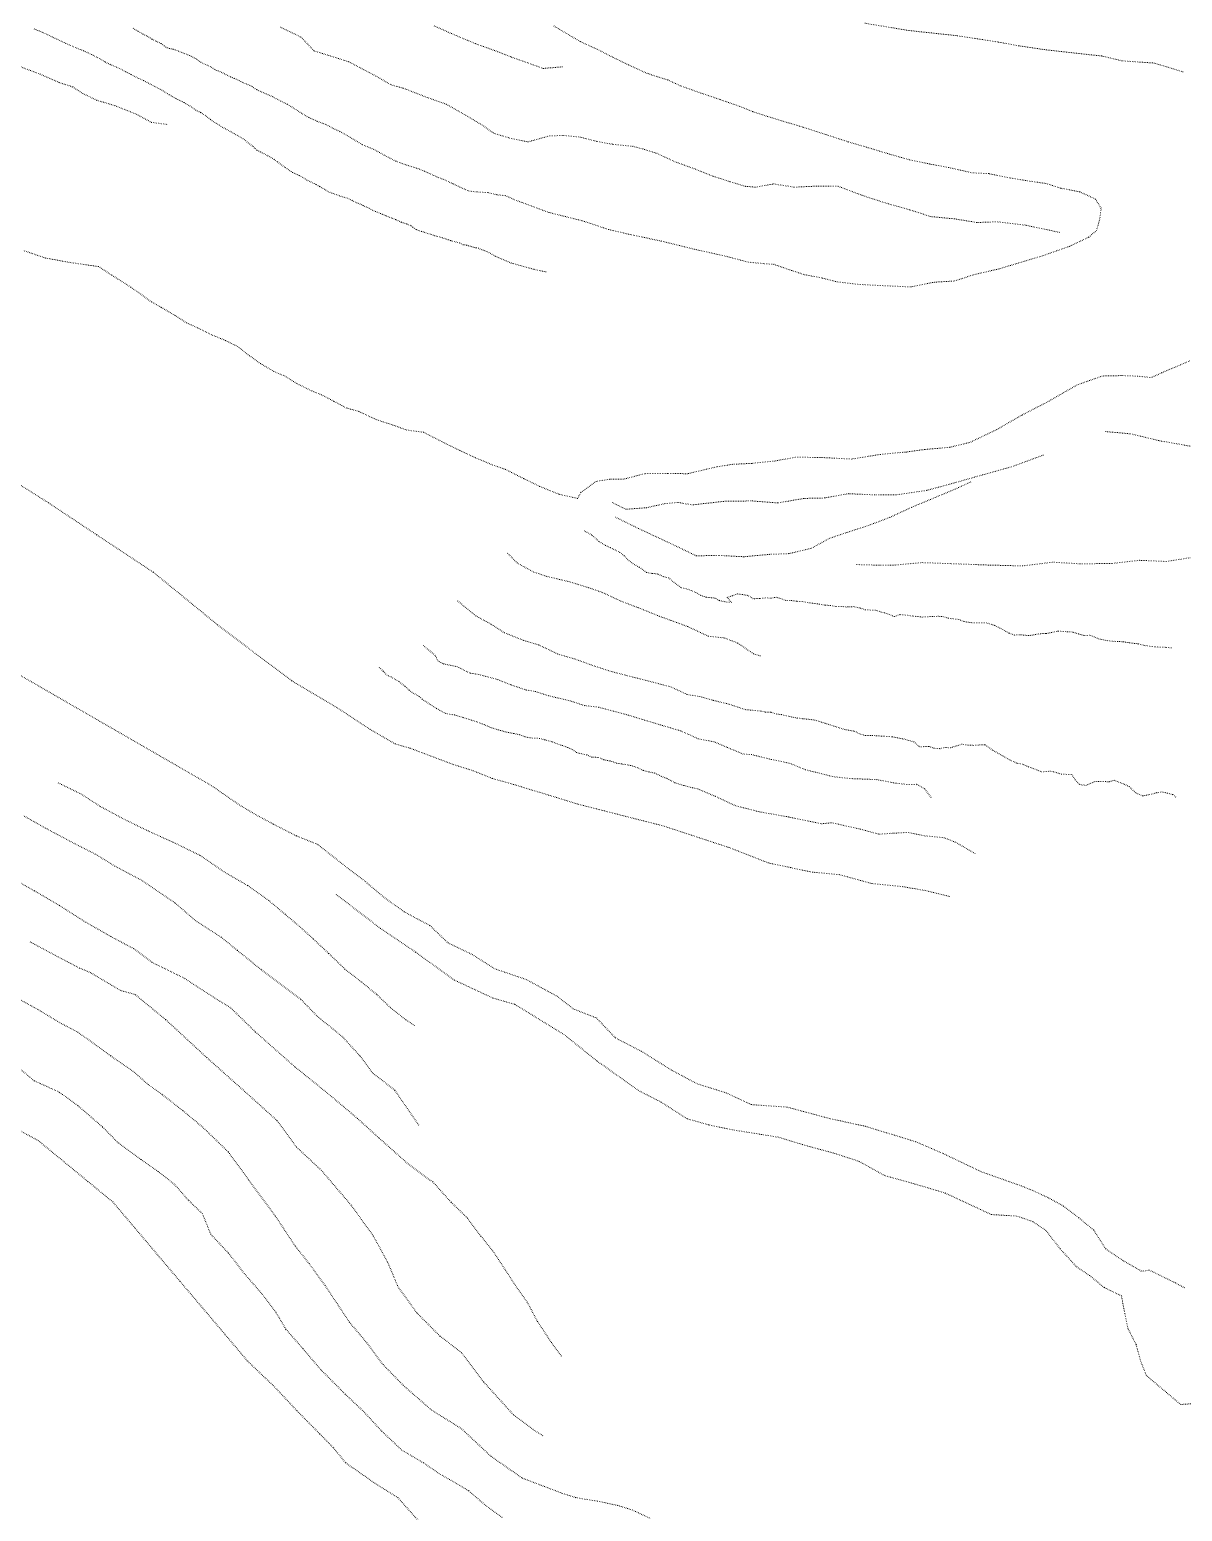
# Model space of a CAD drawing. Extents: x 682410 to 689460, y 7661803 to 7669124.
# Drawn here: x 686999.8 to 687240.5, y 7667131.1 to 7667440.4 of the extents above; entities that cross this region are included whole.
import ezdxf

# ---------------------------------------------------------------- set-up
doc = ezdxf.new("R2010")
doc.units = 0
doc.header["$MEASUREMENT"] = 0
doc.linetypes.add('DOT', pattern=[0.25, 0, -0.25])
doc.layers.add('02 TOE_Line', color=1, linetype='DOT', lineweight=20)

msp = doc.modelspace()

# ---------------------------------------------------------------- linework, layer by layer
at = {"layer": '02 TOE_Line'}
for points in [[(686980.23, 7667440.46, 4217.59), (686987.58, 7667437.14, 4218.39), (686992.75, 7667435.06, 4218.95), (686997.93, 7667432.57, 4219.52), (687001.98, 7667431.07, 4219.95), (687005.93, 7667429.32, 4220.38), (687008.77, 7667428.39, 4220.68), (687010.84, 7667427.05, 4220.92), (687013.79, 7667425.61, 4221.25), (687017.53, 7667424.51, 4221.64), (687022.08, 7667422.7, 4222.12), (687025.2, 7667421, 4222.48), (687028.4, 7667420.59, 4222.8)], [(687107.59, 7667389.8, 4230.52), (687104.94, 7667390.37, 4230.07), (687100.32, 7667391.65, 4229.54), (687096.94, 7667393.09, 4229.45), (687095.47, 7667393.96, 4229.43), (687094.51, 7667394.31, 4229.39), (687093.83, 7667394.54, 4229.35), (687093.52, 7667394.76, 4229.22), (687092.99, 7667394.81, 4229.25), (687092.43, 7667394.93, 4229.24), (687091.79, 7667395.14, 4229.19), (687091.03, 7667395.37, 4229.12), (687090.32, 7667395.48, 4229.13), (687089.52, 7667395.85, 4229.08), (687087.68, 7667396.32, 4228.81), (687087.15, 7667396.49, 4228.89), (687086.68, 7667396.67, 4228.9), (687086, 7667396.9, 4228.86), (687085.37, 7667397.11, 4228.77), (687084.8, 7667397.24, 4228.79), (687084.4, 7667397.35, 4228.8), (687083.53, 7667397.65, 4228.73), (687082.91, 7667397.8, 4228.63), (687081.99, 7667398.14, 4228.6), (687081.58, 7667398.24, 4228.58), (687080.93, 7667398.47, 4228.47), (687080.45, 7667398.68, 4228.4), (687079.77, 7667399.12, 4228.38), (687079.3, 7667399.5, 4228.36), (687078.48, 7667399.8, 4228.27), (687077.35, 7667400.19, 4228.11), (687076.2, 7667400.72, 4228.06), (687075.32, 7667401.06, 4228), (687074.15, 7667401.5, 4227.95), (687073.39, 7667401.83, 4227.88), (687072.35, 7667402.26, 4227.73), (687071.35, 7667402.65, 4227.67), (687070.74, 7667403.04, 4227.54), (687069.39, 7667403.65, 4227.44), (687068.79, 7667403.96, 4227.29), (687067.8, 7667404.33, 4227.21), (687067.1, 7667404.69, 4227.19), (687066.21, 7667405.17, 4227), (687065.17, 7667405.43, 4226.81), (687062.24, 7667406.48, 4226.39), (687061.34, 7667407.03, 4226.3), (687060.31, 7667407.61, 4226.24), (687059.53, 7667408.07, 4226.16), (687057.67, 7667408.96, 4225.92), (687057.1, 7667409.33, 4225.88), (687056.03, 7667409.94, 4225.76), (687054.7, 7667410.52, 4225.63), (687053.81, 7667411.13, 4225.5), (687053.02, 7667411.66, 4225.35), (687052.42, 7667412.06, 4225.34), (687051.47, 7667412.81, 4225.22), (687050.82, 7667413.28, 4225.17), (687049.91, 7667413.82, 4225.06), (687049.35, 7667414.12, 4224.99), (687047.94, 7667414.84, 4224.9), (687047.2, 7667415.21, 4224.87), (687046.75, 7667415.65, 4224.76), (687046.29, 7667416.04, 4224.76), (687045.75, 7667416.46, 4224.77), (687045.18, 7667416.9, 4224.8), (687044.38, 7667417.58, 4224.68), (687041.93, 7667418.95, 4224.41), (687039.73, 7667420.16, 4224.27), (687039.39, 7667420.45, 4224.21), (687038.48, 7667420.94, 4223.95), (687037.54, 7667421.58, 4223.82), (687036.47, 7667422.43, 4223.82), (687035.47, 7667423.07, 4223.66), (687034.46, 7667423.56, 4223.68), (687033.31, 7667424.38, 4223.46), (687032.01, 7667425.13, 4223.36), (687030.29, 7667425.98, 4223.27), (687028.9, 7667426.78, 4223.23), (687027.41, 7667427.69, 4222.93), (687023.58, 7667429.71, 4222.66), (687022.31, 7667430.27, 4222.46), (687020.91, 7667431.02, 4222.27), (687019.82, 7667431.58, 4222.28), (687018.88, 7667432.08, 4222.15), (687017.95, 7667432.51, 4222.14), (687016.59, 7667433.07, 4222.07), (687015.49, 7667433.64, 4221.96), (687014.35, 7667434.31, 4221.94), (687012.72, 7667435.15, 4221.89), (687011.01, 7667435.95, 4221.81), (687009.67, 7667436.47, 4221.73), (687007.35, 7667437.49, 4221.71), (687004.56, 7667438.79, 4221.55), (687003.94, 7667439.11, 4221.61), (687003, 7667439.52, 4221.54), (687002.47, 7667439.76, 4221.51), (687001.86, 7667440.04, 4221.5), (687001.1, 7667440.32, 4221.51), (687000.47, 7667440.58, 4221.41)], [(687021.37, 7667440.63, 4230.74), (687022.44, 7667440, 4230.59), (687023.44, 7667439.42, 4230.48), (687024.31, 7667439, 4230.45), (687025.33, 7667438.37, 4230.3), (687026.16, 7667437.93, 4230.27), (687027.23, 7667437.44, 4230.12), (687027.83, 7667436.96, 4230.18), (687028.59, 7667436.51, 4230.2), (687029.83, 7667436.26, 4230.28), (687033.18, 7667434.95, 4230.36), (687034.64, 7667434.22, 4230.34), (687035.51, 7667433.54, 4230.27), (687036.79, 7667432.95, 4230.23), (687037.76, 7667432.52, 4230.14), (687038.48, 7667431.98, 4230.18), (687039.79, 7667431.48, 4230.11), (687040.72, 7667430.98, 4230.09), (687041.76, 7667430.47, 4230.15), (687042.52, 7667430.18, 4230.19), (687043.2, 7667429.88, 4230.39), (687044.36, 7667429.28, 4230.68), (687046.25, 7667428.52, 4230.28), (687046.47, 7667428.25, 4230.25), (687047.23, 7667427.8, 4230.14), (687050.57, 7667426.32, 4230.1), (687052.18, 7667425.46, 4230.12), (687053.62, 7667424.76, 4230.18), (687054.8, 7667424.05, 4230.15), (687055.6, 7667423.51, 4230.21), (687056.76, 7667422.78, 4230.23), (687058.08, 7667421.99, 4230.3), (687059.82, 7667421.23, 4230.3), (687061.72, 7667420.52, 4230.29), (687063.18, 7667419.73, 4230.34), (687064.53, 7667419.1, 4230.39), (687065.78, 7667418.42, 4230.25), (687069.26, 7667416.34, 4230.14), (687071.87, 7667415.25, 4230.28), (687073.95, 7667414.07, 4230.24), (687076.25, 7667412.91, 4230.29), (687078.15, 7667412.19, 4230.31), (687080.79, 7667411.37, 4230.36), (687082.2, 7667410.82, 4230.35), (687084.81, 7667409.62, 4230.42), (687086.49, 7667408.98, 4230.4), (687088.25, 7667408.15, 4230.35), (687091.32, 7667406.71, 4230.37), (687093.18, 7667406.48, 4230.39), (687095.51, 7667406.34, 4230.42), (687097.37, 7667405.88, 4230.53), (687099.08, 7667405.72, 4230.47), (687101.34, 7667404.72, 4230.57), (687102.55, 7667404.29, 4230.66), (687105.17, 7667403.32, 4230.85), (687108.2, 7667402.2, 4230.75), (687115.23, 7667400.45, 4231.09), (687120.66, 7667398.64, 4231.27), (687126.05, 7667397.4, 4231.49), (687131.68, 7667396.22, 4231.98), (687138.62, 7667394.52, 4232.63), (687145.11, 7667393.07, 4233.33), (687149.83, 7667391.83, 4233.56), (687153.19, 7667391.51, 4233.96), (687155.13, 7667391.38, 4233.92), (687158.93, 7667390.06, 4234.64), (687161.58, 7667389.22, 4234.88), (687165.27, 7667388.51, 4235.17), (687168.38, 7667387.72, 4235.74), (687172.87, 7667387.19, 4236.27), (687176.7, 7667386.99, 4236.99), (687183.77, 7667386.66, 4237.71), (687188.72, 7667387.65, 4238.09), (687192.88, 7667387.9, 4238.47), (687196.81, 7667389.19, 4238.84), (687202.16, 7667390.43, 4239.36), (687206.5, 7667391.73, 4239.73), (687211.15, 7667393.13, 4240.1), (687216.98, 7667395.17, 4240.86), (687220.91, 7667397.05, 4241.13), (687222.52, 7667398.44, 4241.13), (687223.1, 7667400.44, 4241.14), (687223.31, 7667401.47, 4241.15), (687223.48, 7667403.1, 4241.29), (687222.28, 7667405.02, 4241.5), (687219.01, 7667406.5, 4242.02), (687215.05, 7667407.27, 4242.42), (687212, 7667408.24, 4242.62), (687207.76, 7667408.86, 4242.97), (687204.36, 7667409.43, 4243.38), (687200.01, 7667410.3, 4243.7), (687196.57, 7667410.47, 4244.06), (687191.63, 7667411.59, 4244.48), (687187.63, 7667412.33, 4244.88), (687183.54, 7667413.17, 4245.24), (687179.28, 7667414.38, 4245.81), (687174.88, 7667415.72, 4246.18), (687170.65, 7667416.94, 4246.68), (687166.05, 7667418.45, 4247.19), (687161.22, 7667420.01, 4247.53), (687157.2, 7667421.21, 4248.04), (687153.89, 7667422.22, 4248.29), (687150.74, 7667423.25, 4248.76), (687148.04, 7667424.34, 4249.03), (687143.88, 7667425.78, 4249.41), (687138.94, 7667427.46, 4249.76), (687135.63, 7667428.66, 4250.28), (687132.98, 7667429.86, 4250.47), (687128.72, 7667431.22, 4251.01), (687124.83, 7667432.98, 4251.26), (687121.51, 7667434.6, 4251.62), (687118.68, 7667436.06, 4252.03), (687114.69, 7667437.89, 4252.54), (687111.39, 7667439.84, 4252.94), (687109.14, 7667441.16, 4253.33)], [(687052.06, 7667440.9, 4240.61), (687056.4, 7667438.81, 4240.49), (687059.19, 7667435.91, 4240.68), (687066.37, 7667433.65, 4240.85), (687071.98, 7667430.72, 4240.79), (687075.26, 7667428.83, 4240.96), (687077.83, 7667428.12, 4240.69), (687082.39, 7667426.34, 4240.6), (687086.79, 7667424.77, 4240.82), (687090.86, 7667422.47, 4240.84), (687094.22, 7667420.46, 4240.97), (687096.7, 7667418.73, 4240.72), (687099.96, 7667417.74, 4240.54), (687103.84, 7667416.94, 4240.68), (687108.21, 7667418.16, 4241.16), (687111.15, 7667418.29, 4241.05), (687114.69, 7667417.93, 4241.29), (687118.33, 7667417, 4241.16), (687121.66, 7667416.4, 4241.27), (687125.69, 7667416.02, 4241.33), (687127.77, 7667415.45, 4241.29), (687130.73, 7667414.55, 4241.14), (687134.47, 7667412.8, 4240.69), (687138.42, 7667411.37, 4240.53), (687142.57, 7667409.72, 4240.62), (687146.11, 7667408.59, 4240.75), (687149.26, 7667407.65, 4240.66), (687151.39, 7667407.48, 4240.91), (687155.09, 7667408.16, 4240.71), (687159.47, 7667407.48, 4240.54), (687164.43, 7667407.72, 4240.95), (687168.58, 7667407.67, 4241.01), (687173.77, 7667405.71, 4241.05), (687178.38, 7667404.21, 4241.08), (687183.68, 7667402.71, 4241.12), (687187.95, 7667401.33, 4241.15), (687192.91, 7667400.87, 4241.2), (687197.56, 7667400.1, 4241.25), (687201.76, 7667400.26, 4241.01), (687207.87, 7667399.52, 4241.08), (687214.78, 7667398.05, 4241.15)], [(687111.01, 7667432.59, 4251.29), (687106.98, 7667432.26, 4250.95), (687103.73, 7667433.43, 4251.03), (687100.21, 7667434.68, 4250.92), (687097.54, 7667435.75, 4251.05), (687092.8, 7667437.44, 4251), (687091.12, 7667438.15, 4251.3), (687087.18, 7667439.82, 4251.34), (687084.04, 7667441.23, 4251.51)], [(687240.6, 7667431.55, 4242.22), (687234.61, 7667433.37, 4242.48), (687227.84, 7667433.85, 4243.03), (687223.62, 7667434.86, 4243.38), (687218.39, 7667435.42, 4243.19), (687211.63, 7667436.19, 4243.72), (687206.24, 7667436.99, 4244.1), (687201.87, 7667437.79, 4244.44), (687197.06, 7667438.54, 4244.68), (687193.41, 7667439.09, 4245.37), (687189.17, 7667439.54, 4245.77), (687183.24, 7667440.19, 4246.47), (687173.92, 7667441.73, 4247.22)], [(687242.69, 7667371.52, 4240.55), (687236.15, 7667368.75, 4240.61), (687233.97, 7667367.75, 4240.48), (687231.1, 7667368.04, 4240.37), (687227.87, 7667368.16, 4240.02), (687223.74, 7667368.07, 4239.73), (687218.46, 7667366.21, 4239.41), (687212.4, 7667362.73, 4239.2), (687206.93, 7667359.91, 4238.77), (687201.73, 7667356.91, 4238.43), (687196.11, 7667354.22, 4238.31), (687191.83, 7667353.19, 4237.64), (687186.65, 7667352.74, 4237.23), (687182.75, 7667352.21, 4236.91), (687177.47, 7667351.72, 4236.07), (687171.38, 7667350.74, 4235.51), (687165.01, 7667351.07, 4234.88), (687159.75, 7667351.13, 4234.4), (687155.25, 7667350.32, 4233.99), (687150.54, 7667349.84, 4233.69), (687146.58, 7667349.65, 4233.28), (687143.18, 7667349.11, 4232.96), (687137.11, 7667347.68, 4232.36), (687132.99, 7667347.74, 4231.83), (687128.15, 7667347.69, 4231.47), (687123.83, 7667346.55, 4231.44), (687120.86, 7667346.52, 4230.86), (687118.08, 7667346.09, 4230.34), (687114.84, 7667343.76, 4230.34), (687114.2, 7667342.52, 4229.94), (687110.24, 7667343.42, 4230.14), (687106.26, 7667345.04, 4229.86), (687102.93, 7667346.66, 4230.05), (687099.16, 7667348.57, 4229.59), (687096.47, 7667349.5, 4229.6), (687092.87, 7667351, 4229.65), (687089.61, 7667352.52, 4230.03), (687085.82, 7667354.38, 4229.48), (687082.01, 7667356.34, 4229.12), (687078.56, 7667356.78, 4228.86), (687075.35, 7667357.93, 4228.5), (687072.1, 7667358.99, 4228.27), (687068.5, 7667360.68, 4228.13), (687065.92, 7667361.39, 4228.09), (687063.26, 7667362.81, 4227.65), (687060.73, 7667364.14, 4227.49), (687058.55, 7667365.02, 4227.44), (687055.5, 7667366.53, 4227.01), (687053.1, 7667368.04, 4226.91), (687050.77, 7667369.02, 4226.79), (687048, 7667370.65, 4226.57), (687045.69, 7667372.29, 4226.34), (687043.25, 7667374.21, 4226), (687040.63, 7667375.49, 4225.77), (687037.73, 7667376.69, 4225.43), (687034.86, 7667378.11, 4225.37), (687032.56, 7667379.14, 4225.03), (687030.09, 7667380.74, 4224.78), (687027.21, 7667382.42, 4224.52), (687025.25, 7667383.52, 4224.43), (687020.88, 7667386.63, 4224.01), (687016.84, 7667389.18, 4223.52), (687014.2, 7667390.91, 4222.73), (687008.39, 7667391.73, 4222.16), (687003.11, 7667392.69, 4221.46), (686998.46, 7667394.26, 4220.98)], [(687224.42, 7667356.48, 4233.4), (687229.63, 7667356.01, 4233.42), (687235.69, 7667354.56, 4233.46), (687243.39, 7667353.21, 4233.13), (687246.66, 7667353.76, 4233.06), (687250.28, 7667357.62, 4232.76), (687255.64, 7667360.83, 4232.87), (687262.41, 7667364.76, 4232.87), (687271.16, 7667364.21, 4233.51), (687276.91, 7667361.05, 4233.71), (687282.91, 7667360.29, 4234.34), (687292.62, 7667362.62, 4235.75), (687299.6, 7667366.72, 4236.12), (687306.74, 7667370.25, 4236.17), (687316.03, 7667365.42, 4237.03), (687320.06, 7667362.74, 4236.3), (687321.01, 7667361.93, 4235.74), (687322.89, 7667360.43, 4235.42), (687326.2, 7667357.54, 4235.53), (687329.2, 7667356.06, 4235.22), (687333.33, 7667354.78, 4235.62)], [(687211.43, 7667351.58, 4239.21), (687204.85, 7667349.14, 4238.11), (687198.44, 7667347.36, 4237.58), (687192.97, 7667345.8, 4237.42), (687187.03, 7667344.19, 4236.93), (687180.54, 7667343.25, 4236.12), (687176.18, 7667343.26, 4235.82), (687170.74, 7667343.52, 4235.55), (687165.73, 7667342.62, 4235.04), (687161.38, 7667342.52, 4234.78), (687155.98, 7667341.58, 4233.86), (687150.63, 7667342, 4233.31), (687145.04, 7667341.95, 4232.97), (687138.12, 7667341.18, 4232.57), (687135.14, 7667341.68, 4232.5), (687132.41, 7667341.44, 4232.36), (687128.55, 7667340.58, 4232.26), (687124.27, 7667340.26, 4232.17), (687121.42, 7667341.67, 4232.12)], [(686992.95, 7667348.38, 4180.28), (687003.73, 7667341.59, 4180.29), (687013.79, 7667334.92, 4180.3), (687025.61, 7667327.11, 4180.32), (687038.99, 7667316.16, 4180.33), (687054.48, 7667304.47, 4180.35), (687064.07, 7667298.78, 4180.36), (687070.85, 7667294.33, 4180.36), (687076.08, 7667291.3, 4180.33), (687079.21, 7667290.4, 4180.38), (687083.74, 7667288.69, 4180.26), (687088.27, 7667286.98, 4180.13), (687092.37, 7667285.69, 4180.21), (687096.37, 7667284.09, 4180.11), (687101.09, 7667282.76, 4180.2), (687107.73, 7667280.73, 4180.28), (687114.36, 7667278.7, 4180.37), (687118.73, 7667277.58, 4180.24), (687123.11, 7667276.46, 4180.11), (687127.55, 7667275.33, 4180.21), (687131.98, 7667274.21, 4180.3), (687136.58, 7667272.7, 4180.2), (687141.18, 7667271.19, 4180.11), (687145.78, 7667269.68, 4180.01), (687149.96, 7667268.05, 4179.98), (687154.13, 7667266.41, 4179.95), (687158.7, 7667265.47, 4179.98), (687163.26, 7667264.53, 4180.02), (687168.81, 7667264.01, 4179.93), (687175.66, 7667262.15, 4180.23), (687181.98, 7667261.52, 4180.23), (687186.73, 7667260.71, 4180.22), (687192.16, 7667259.39, 4180.33)], [(687122.06, 7667338.64, 4232.12), (687125.91, 7667336.72, 4232.38), (687135.09, 7667332.41, 4232.57), (687138.95, 7667330.55, 4232.78), (687143.81, 7667330.63, 4232.63), (687148.91, 7667330.35, 4232.96), (687154.3, 7667330.86, 4233.47), (687158.32, 7667331, 4233.95), (687163.03, 7667332.13, 4234.45), (687166.7, 7667334.17, 4234.76), (687170.57, 7667335.47, 4235.17), (687174.94, 7667336.9, 4235.34), (687179.35, 7667338.56, 4235.6), (687183.96, 7667340.69, 4235.94), (687187.49, 7667342.16, 4236.36), (687192.7, 7667344.34, 4237.05), (687196.28, 7667345.96, 4237.39)], [(687238.25, 7667311.33, 4231), (687237.01, 7667311.45, 4231), (687234.64, 7667311.54, 4231), (687232.4, 7667311.87, 4231), (687231.19, 7667312.18, 4231), (687229.31, 7667312.41, 4231), (687228.07, 7667312.62, 4231), (687226.91, 7667312.66, 4231), (687225.61, 7667312.73, 4231), (687224.36, 7667312.92, 4231), (687223.03, 7667313.19, 4231), (687222.05, 7667313.64, 4231), (687221.09, 7667313.96, 4231), (687219.84, 7667313.94, 4231), (687218.77, 7667314.24, 4231), (687217.58, 7667314.64, 4231), (687216.41, 7667314.71, 4231), (687214.51, 7667314.83, 4231), (687213.17, 7667314.57, 4231), (687211.93, 7667314.31, 4231), (687210.86, 7667314.3, 4231), (687208.38, 7667313.9, 4231), (687206.55, 7667314.08, 4231), (687205.4, 7667314.02, 4231), (687204.23, 7667314.44, 4231), (687202.66, 7667315.31, 4231), (687201.26, 7667316.02, 4231), (687199.58, 7667316.55, 4231), (687197.47, 7667316.55, 4231), (687196.12, 7667316.61, 4231), (687194.83, 7667316.84, 4231), (687193.78, 7667317.26, 4231), (687191.6, 7667317.52, 4231), (687190.55, 7667317.85, 4231), (687189.49, 7667317.93, 4231), (687188.32, 7667317.89, 4231), (687187.27, 7667317.83, 4231), (687186.16, 7667317.77, 4231), (687184.12, 7667317.98, 4231), (687182.74, 7667318.18, 4231), (687181.46, 7667318.28, 4231), (687180.29, 7667317.87, 4231), (687178.66, 7667318.54, 4231), (687177.55, 7667318.82, 4231), (687176.48, 7667319.18, 4231), (687175.44, 7667319.23, 4231), (687174.28, 7667319.27, 4231), (687173.03, 7667319.69, 4231), (687171.77, 7667319.94, 4231), (687170.47, 7667319.86, 4231), (687169.37, 7667319.98, 4231), (687168.1, 7667319.98, 4231), (687167.03, 7667320.18, 4231), (687165.8, 7667320.27, 4231), (687164.67, 7667320.47, 4231), (687162.53, 7667320.75, 4231), (687161.21, 7667321, 4231), (687159.94, 7667321.06, 4231), (687158.8, 7667321.23, 4231), (687157.65, 7667321.25, 4231), (687155.7, 7667321.89, 4231), (687154.53, 7667321.7, 4231), (687153.48, 7667321.78, 4231), (687152.21, 7667321.65, 4231), (687150.86, 7667321.59, 4231), (687149.7, 7667322.3, 4231), (687147.55, 7667322.61, 4231), (687146.5, 7667322.21, 4231), (687145.4, 7667321.88, 4231), (687146.32, 7667320.83, 4231), (687145.26, 7667320.91, 4231), (687143.75, 7667321.21, 4231), (687142.88, 7667321.73, 4231), (687140.98, 7667321.92, 4231), (687139.84, 7667322.31, 4231), (687138.91, 7667322.88, 4231), (687137, 7667323.67, 4231), (687135.77, 7667323.92, 4231), (687134.91, 7667324.56, 4231), (687133.18, 7667325.94, 4231), (687132.04, 7667326.22, 4231), (687130.92, 7667326.75, 4231), (687129.71, 7667326.89, 4231), (687128.57, 7667327.07, 4231), (687127.03, 7667328.18, 4231), (687125.78, 7667328.87, 4231), (687124.67, 7667329.71, 4231), (687123.93, 7667330.57, 4231), (687123.03, 7667331.27, 4231), (687121.03, 7667332.25, 4231), (687120.01, 7667332.7, 4231), (687118.62, 7667333.57, 4231), (687117.13, 7667334.9, 4231), (687115.57, 7667335.77, 4231)], [(687099.55, 7667331.09, 4221.13), (687101.55, 7667329.07, 4221.22), (687104.92, 7667327.2, 4221.24), (687107.63, 7667326.29, 4221.41), (687112.37, 7667325.16, 4221.53), (687116.51, 7667323.89, 4221.46), (687119.38, 7667322.9, 4221.58), (687123.12, 7667321.13, 4221.51), (687126.92, 7667319.69, 4221.45), (687131.27, 7667317.93, 4221.56), (687133.81, 7667317.02, 4221.61), (687137.26, 7667315.74, 4221.84), (687141.48, 7667313.77, 4221.88), (687144.83, 7667313.41, 4221.98), (687147.64, 7667312.33, 4222.13), (687150.92, 7667310.08, 4221.99), (687152.58, 7667309.59, 4221.98)], [(687172.33, 7667328.72, 4233.69), (687177.35, 7667328.59, 4233.88), (687180.47, 7667328.63, 4233.96), (687186.09, 7667329.13, 4233.84), (687192.23, 7667328.91, 4233.78), (687199.98, 7667328.62, 4233.65), (687207.05, 7667328.44, 4233.75), (687213.39, 7667329.22, 4233.57), (687219.24, 7667328.87, 4233.44), (687225.86, 7667328.96, 4233.18), (687231.53, 7667329.61, 4233.24), (687237.14, 7667329.37, 4232.84), (687243.16, 7667330.33, 4232.82)], [(686963.42, 7667325.42, 4180.08), (687037.76, 7667282.57, 4179.46), (687043.55, 7667278.56, 4179.47), (687047.11, 7667276.45, 4179.5), (687050.67, 7667274.55, 4179.51), (687055.46, 7667272.1, 4179.59), (687059.91, 7667270.32, 4179.7), (687064.9, 7667266.38, 4179.79), (687069.88, 7667262.55, 4179.81), (687073.63, 7667259.39, 4179.8), (687077.96, 7667256.25, 4179.83), (687083.32, 7667253.41, 4179.84), (687087.14, 7667249.76, 4179.85), (687092.19, 7667247.33, 4179.86), (687096.88, 7667244.37, 4179.87), (687103.49, 7667242.11, 4179.88), (687109.92, 7667238.63, 4179.89), (687113.23, 7667236.02, 4179.9), (687118.1, 7667234.11, 4179.9), (687122.1, 7667229.94, 4179.91), (687127.49, 7667227.15, 4179.92), (687133.92, 7667223.15, 4179.93), (687139.14, 7667220.37, 4179.94), (687145.23, 7667218.46, 4179.95), (687150.45, 7667216.02, 4179.96), (687157.92, 7667215.5, 4179.97), (687166.97, 7667213.07, 4179.99), (687174.27, 7667211.5, 4180), (687184.8, 7667208.26, 4180.02), (687190.53, 7667205.8, 4180.03), (687198.45, 7667202.02, 4180.04), (687206.79, 7667199.06, 4180.06), (687209.08, 7667198.14, 4180.2), (687212.48, 7667196.58, 4180.46), (687215.65, 7667194.83, 4180.55), (687218.83, 7667192.4, 4180.53), (687221.96, 7667189.81, 4180.75), (687224.46, 7667185.89, 4181.14), (687228.13, 7667183.42, 4181.12), (687231.99, 7667181.23, 4180.94), (687233.56, 7667181.49, 4181.3), (687238.99, 7667178.82, 4181.02), (687240.95, 7667177.77, 4181.3)], [(687089.1, 7667321.17, 4210.7), (687092.9, 7667318.03, 4211.13), (687096.22, 7667316.23, 4211.17), (687098.91, 7667314.48, 4211.34), (687102.94, 7667312.89, 4211.28), (687106.12, 7667311.93, 4211.4), (687110.06, 7667310.04, 4211.35), (687113.67, 7667308.99, 4211.39), (687117.92, 7667307.46, 4211.37), (687121.16, 7667306.42, 4211.39), (687124.26, 7667305.62, 4211.53), (687129.34, 7667304.33, 4211.43), (687133.73, 7667303.16, 4211.43), (687137.06, 7667301.61, 4211.34), (687139.68, 7667301.19, 4211.29), (687142.51, 7667300.38, 4211.22), (687145.88, 7667299.57, 4211.07), (687149.2, 7667298.45, 4210.99), (687152.51, 7667298.15, 4211.05), (687153.37, 7667297.95, 4211), (687154.62, 7667297.89, 4211), (687155.66, 7667297.54, 4211), (687156.75, 7667297.4, 4211), (687158.89, 7667296.91, 4211), (687160.07, 7667296.69, 4211), (687161.24, 7667296.56, 4211), (687163.71, 7667296.27, 4211), (687164.72, 7667295.94, 4211), (687165.84, 7667295.6, 4211), (687166.92, 7667295.28, 4211), (687168.87, 7667294.62, 4211), (687170, 7667294.28, 4211), (687172, 7667293.95, 4211), (687173.16, 7667293.35, 4211), (687174.23, 7667293.07, 4211), (687175.37, 7667293.08, 4211), (687176.54, 7667292.99, 4211), (687178.24, 7667292.89, 4211), (687179.89, 7667292.79, 4211), (687181.29, 7667292.51, 4211), (687182.28, 7667292.33, 4211), (687184.37, 7667291.72, 4211), (687185.64, 7667290.67, 4211), (687187.53, 7667290.79, 4211), (687188.62, 7667290.38, 4211), (687189.8, 7667290.3, 4211), (687190.89, 7667290.54, 4211), (687192.07, 7667290.49, 4211), (687193.32, 7667290.87, 4211), (687194.39, 7667291.24, 4211), (687195.47, 7667291.07, 4211), (687196.82, 7667290.99, 4211), (687198.03, 7667291.07, 4211), (687199.29, 7667291.07, 4211), (687200.9, 7667289.96, 4211), (687203, 7667288.76, 4211), (687204.46, 7667287.93, 4211), (687205.94, 7667287.26, 4211), (687207.27, 7667287, 4211), (687208.32, 7667286.51, 4211), (687210.09, 7667285.87, 4211), (687211.01, 7667285.47, 4211), (687212.82, 7667285.6, 4211), (687213.8, 7667285.42, 4211), (687215.2, 7667284.97, 4211), (687217.34, 7667284.92, 4211), (687218.1, 7667283.77, 4211), (687218.98, 7667282.82, 4211), (687220.31, 7667282.64, 4211), (687222.18, 7667283.42, 4211), (687223.29, 7667283.43, 4211), (687225.21, 7667283.41, 4211), (687226.18, 7667283.72, 4211), (687227.12, 7667283.34, 4211), (687228.33, 7667282.88, 4211), (687229.35, 7667282.39, 4211), (687230.79, 7667281.02, 4211), (687232.22, 7667280.44, 4211), (687233.93, 7667280.78, 4211), (687235.12, 7667281.12, 4211), (687236.2, 7667281.28, 4211), (687237.34, 7667281.02, 4211), (687238.47, 7667280.72, 4211), (687239.25, 7667280.05, 4211)], [(687187.99, 7667280.12, 4201.1), (687186.64, 7667281.94, 4201.63), (687184.95, 7667282.87, 4201.47), (687183.23, 7667282.8, 4201.2), (687180.54, 7667283.11, 4200.98), (687176.52, 7667283.86, 4200.92), (687171.32, 7667284.05, 4200.97), (687167.49, 7667284.46, 4201.21), (687164.23, 7667285.3, 4201.24), (687161.79, 7667285.89, 4201.28), (687158.54, 7667287.24, 4201.37), (687154.64, 7667288.04, 4200.82), (687150.5, 7667289.07, 4201.08), (687148.74, 7667289.17, 4201.07), (687145.26, 7667290.64, 4200.85), (687142.88, 7667291.68, 4200.76), (687139.37, 7667292.38, 4200.69), (687135.64, 7667294.04, 4200.77), (687131.48, 7667295.27, 4200.81), (687128.53, 7667296.15, 4201), (687124.78, 7667297.3, 4200.81), (687118.54, 7667298.96, 4200.68), (687115.63, 7667299.29, 4200.59), (687112.69, 7667300.27, 4200.65), (687108.12, 7667301.34, 4200.86), (687105.34, 7667302.24, 4201.11), (687103.42, 7667302.56, 4201.29), (687100.22, 7667303.63, 4201.34), (687097.37, 7667304.77, 4201.37), (687093.59, 7667305.77, 4201.28), (687091.6, 7667306.1, 4201.29), (687089.08, 7667307.4, 4201.2), (687086.19, 7667307.99, 4201.03), (687085.97, 7667308.1, 4201), (687085.05, 7667308.59, 4201), (687084.45, 7667309.78, 4201), (687083.38, 7667310.64, 4201), (687082, 7667311.8, 4200.9)], [(687072.75, 7667307.23, 4191), (687073.65, 7667306.44, 4191), (687074.32, 7667305.65, 4191), (687075.24, 7667305.26, 4191), (687076.94, 7667304.28, 4191), (687078.17, 7667303.27, 4191), (687079.01, 7667302.53, 4191), (687079.86, 7667301.89, 4191), (687081.13, 7667301.21, 4191), (687081.72, 7667300.63, 4191), (687084.73, 7667298.68, 4191.03), (687086.66, 7667297.64, 4191.14), (687088.45, 7667297.34, 4191.25), (687090.31, 7667296.8, 4191.15), (687093.27, 7667295.85, 4191.14), (687094.64, 7667295.33, 4191), (687095.88, 7667294.77, 4191), (687097.7, 7667294.22, 4191), (687099.02, 7667293.85, 4191), (687100.93, 7667293.46, 4191), (687102.11, 7667293.2, 4191), (687103.32, 7667292.74, 4191), (687104.4, 7667292.54, 4191), (687106.22, 7667292.45, 4191), (687107.35, 7667292.15, 4191), (687108.93, 7667291.71, 4191), (687109.92, 7667291.31, 4191), (687110.97, 7667290.97, 4191), (687112.16, 7667290.54, 4191), (687113.1, 7667290.11, 4191), (687113.9, 7667289.5, 4191), (687116.09, 7667288.99, 4191), (687117.18, 7667288.54, 4191), (687118.55, 7667288.48, 4191), (687119.69, 7667287.96, 4191), (687120.96, 7667287.76, 4191), (687122.26, 7667287.29, 4191), (687123.46, 7667287.1, 4191), (687125.27, 7667286.81, 4191), (687126.87, 7667286.26, 4191), (687127.9, 7667285.75, 4191), (687129.12, 7667285.44, 4191), (687130.3, 7667285.21, 4191), (687131.66, 7667284.54, 4191), (687132.87, 7667284.06, 4191), (687134.51, 7667283.2, 4191), (687136.38, 7667282.61, 4191), (687138.18, 7667282.14, 4191), (687139.3, 7667281.89, 4191), (687142.98, 7667280.34, 4191.01), (687147.08, 7667278.41, 4191.16), (687152.24, 7667277.1, 4191.17), (687158.31, 7667276.04, 4191.29), (687165.12, 7667274.63, 4190.85), (687167.25, 7667274.84, 4190.93), (687173.24, 7667273.5, 4190.9), (687177.14, 7667272.45, 4190.99), (687180.03, 7667272.66, 4191.18), (687183.18, 7667272.83, 4191.37), (687186.53, 7667272.12, 4191.2), (687190.66, 7667271.72, 4191.45), (687193.17, 7667270.74, 4191.83), (687197.19, 7667268.39, 4191.43)], [(687005.74, 7667283.16, 4172.35), (687010.49, 7667280.85, 4171.89), (687014.53, 7667278.24, 4171.61), (687019.41, 7667275.62, 4170.96), (687024.49, 7667273.13, 4170.59), (687029.84, 7667270.72, 4170.37), (687035.41, 7667268, 4170.34), (687040.61, 7667264.44, 4170.25), (687045.32, 7667261.72, 4170.18), (687049.82, 7667258.53, 4170.19), (687053.09, 7667255.75, 4170.11), (687056.06, 7667253.26, 4169.98), (687059.07, 7667250.53, 4169.92), (687062.25, 7667247.53, 4169.96), (687065.59, 7667244.31, 4170.04), (687069.13, 7667241.54, 4169.95), (687072.23, 7667239.01, 4169.91), (687075.22, 7667236.16, 4169.94), (687078.35, 7667233.71, 4170.15), (687080.33, 7667232.41, 4170.47)], [(687081.04, 7667211.71, 4160.06), (687076, 7667219.03, 4160.16), (687071.33, 7667222.67, 4160.22), (687068.74, 7667226.18, 4160.27), (687065.03, 7667230.24, 4160.31), (687059.89, 7667234.39, 4160.36), (687056.36, 7667238.02, 4160.4), (687051.05, 7667242, 4160.44), (687048.11, 7667244.19, 4160.47), (687043.11, 7667248.23, 4160.51), (687039.76, 7667250.96, 4160.54), (687034.47, 7667254.36, 4160.59), (687030.1, 7667258.13, 4160.62), (687023.16, 7667262.83, 4160.67), (687017.54, 7667265.81, 4160.71), (687013.45, 7667268.32, 4160.43), (687009.68, 7667270.21, 4160.55), (687003, 7667273.76, 4160.68), (686998.4, 7667276.36, 4160.66)], [(687110.82, 7667163.51, 4150.22), (687108.58, 7667166.58, 4150.26), (687105.82, 7667170.74, 4150.27), (687103.67, 7667174.78, 4150.29), (687101.1, 7667178.41, 4150.3), (687099.04, 7667181.61, 4150.32), (687096.5, 7667185.47, 4150.33), (687093.99, 7667188.56, 4150.34), (687091.16, 7667192.37, 4150.36), (687087.75, 7667195.66, 4150.38), (687083.94, 7667199.92, 4150.39), (687083.36, 7667200.27, 4150.39), (687078.87, 7667203.58, 4150.4), (687072.66, 7667209.09, 4150.4), (687068.22, 7667213.14, 4150.41), (687061.83, 7667218.52, 4150.41), (687055.14, 7667223.92, 4150.42), (687046.88, 7667231.22, 4150.42), (687041.64, 7667236.3, 4150.43), (687039.32, 7667237.69, 4150.43), (687032, 7667242.43, 4150.35), (687025.29, 7667245.73, 4150.28), (687021.47, 7667248.57, 4150.2), (687016.73, 7667251.1, 4150.12), (687011.39, 7667254.14, 4150.13), (687006, 7667257.57, 4150.13), (687000.75, 7667260.65, 4150.13), (686994.98, 7667263.84, 4150.13)], [(687242.2, 7667153.59, 4170.42), (687240.12, 7667153.43, 4173.32), (687232.95, 7667159.47, 4170.97), (687231.76, 7667162.43, 4172.45), (687230.8, 7667165.96, 4174.28), (687229.09, 7667169.31, 4176.5), (687228.43, 7667172.4, 4178.2), (687227.74, 7667176.11, 4180.49), (687224.13, 7667177.85, 4180.43), (687221.1, 7667180.33, 4180.43), (687218.31, 7667182.22, 4180.29), (687214.93, 7667185.94, 4180.27), (687211.97, 7667189.76, 4180.17), (687209.18, 7667191.63, 4180.16), (687205.89, 7667192.76, 4180.19), (687200.57, 7667193.08, 4180.58), (687190.92, 7667197.57, 4180.43), (687184.62, 7667199.45, 4180.52), (687178.28, 7667201.22, 4180.35), (687172.94, 7667204.18, 4180.71), (687167.64, 7667205.9, 4181.06), (687161.17, 7667207.67, 4180.72), (687156.2, 7667209.2, 4180.66), (687152.57, 7667209.8, 4180.63), (687146.61, 7667210.74, 4180.6), (687141.56, 7667211.8, 4180.65), (687137.03, 7667213.07, 4180.67), (687131.6, 7667216.55, 4181.15), (687126.91, 7667218.95, 4180.68), (687118.19, 7667225.16, 4180.53), (687111.37, 7667230.63, 4180.77), (687101.06, 7667236.95, 4180.57), (687096.45, 7667238.27, 4180.79), (687088.42, 7667242.03, 4180.7), (687080.35, 7667247.84, 4181.14), (687073.03, 7667252.79, 4180.84), (687063.71, 7667259.94, 4181.35)], [(687106.95, 7667146.93, 4140.24), (687104.89, 7667148.2, 4140.17), (687100.78, 7667151.3, 4140.18), (687094.54, 7667158.17, 4140.36), (687089.98, 7667164.21, 4140.12), (687085.42, 7667167.73, 4140.02), (687080.63, 7667172.55, 4139.87), (687076.74, 7667177.91, 4139.92), (687074.45, 7667183.27, 4140.01), (687071.53, 7667188.6, 4140.1), (687066.88, 7667195.06, 4140.17), (687060.7, 7667202.28, 4139.98), (687055.45, 7667207.2, 4139.9), (687051.41, 7667212.71, 4139.84), (687044.67, 7667218.78, 4139.98), (687036.76, 7667225.83, 4140.05), (687028.18, 7667233.75, 4140.05), (687028.17, 7667233.75, 4140.07), (687021.78, 7667239.01, 4140.1), (687018.76, 7667239.84, 4139.88), (687012.52, 7667243.54, 4139.71), (687010.17, 7667244.53, 4139.49), (687005.8, 7667246.8, 4139.82), (686999.71, 7667250.07, 4139.64)], [(686996.78, 7667238.46, 4130.07), (687001.65, 7667235.78, 4130.08), (687006.07, 7667233.12, 4130.1), (687009.81, 7667231.13, 4130.11), (687013.75, 7667228.38, 4130.12), (687016.69, 7667226.19, 4130.13), (687021.32, 7667223.01, 4130.14), (687024.51, 7667220.24, 4130.16), (687027.5, 7667218.07, 4130.17), (687031.82, 7667214.71, 4130.18), (687035.84, 7667211.36, 4130.27), (687041.26, 7667206.14, 4130.4), (687045.57, 7667200.23, 4130.41), (687051.08, 7667192.77, 4130.43), (687055.26, 7667186.44, 4130.55), (687058.11, 7667182.87, 4130.46), (687061.45, 7667178.29, 4130.49), (687066.53, 7667170.62, 4130.53), (687070.2, 7667166.3, 4130.56), (687073.55, 7667161.76, 4130.58), (687077.76, 7667157.44, 4130.6), (687083.71, 7667152.26, 4130.64), (687089.97, 7667148.37, 4130.67), (687096.1, 7667142.62, 4130.72), (687102.64, 7667138.07, 4130.73), (687111.03, 7667134.89, 4130.8), (687113.81, 7667134, 4130.42), (687118.32, 7667133.26, 4130.36), (687122.55, 7667132.38, 4130.39), (687125.58, 7667131.43, 4130.47), (687129.42, 7667129.64, 4130.47)], [(687098.42, 7667129.87, 4120.23), (687095.27, 7667132.14, 4120.21), (687091.38, 7667135.47, 4120.18), (687088.69, 7667137.07, 4120.16), (687085.32, 7667139, 4120.13), (687081.99, 7667141.26, 4120.1), (687077.45, 7667143.94, 4120.01), (687073.31, 7667147.85, 4119.99), (687069.52, 7667151.95, 4120.02), (687065.65, 7667155.61, 4119.92), (687060.55, 7667160.72, 4119.83), (687056.82, 7667165.1, 4119.88), (687053.25, 7667169.17, 4119.78), (687051.18, 7667172.72, 4119.93), (687048.27, 7667176.53, 4120.05), (687044.59, 7667180.78, 4120.06), (687041.23, 7667185.09, 4120.12), (687037.57, 7667188.98, 4119.93), (687035.86, 7667193.26, 4119.95), (687032.92, 7667196.06, 4119.86), (687029.97, 7667199.44, 4119.95), (687026.58, 7667202.07, 4120.06), (687022.99, 7667204.58, 4120), (687018.28, 7667208.02, 4119.98), (687014.98, 7667211.37, 4120.16), (687009.8, 7667215.85, 4120.67), (687005.91, 7667218.65, 4120.91), (687001.86, 7667220.48, 4121.14), (687000.71, 7667220.99, 4120.99), (686998.01, 7667223.26, 4120.99)], [(686995.07, 7667212.01, 4110.3), (687001.53, 7667208.54, 4110.23), (687006.73, 7667204.27, 4110.22), (687011.93, 7667199.99, 4110.21), (687017.13, 7667195.71, 4110.2), (687021.83, 7667190.17, 4110.32), (687026.53, 7667184.62, 4110.43), (687031.22, 7667179.08, 4110.55), (687035.92, 7667173.54, 4110.67), (687040.62, 7667167.99, 4110.78), (687045.31, 7667162.45, 4110.9), (687050.9, 7667157.13, 4111.01), (687055.6, 7667152.11, 4111.13), (687060.37, 7667147.28, 4111.13), (687063.19, 7667144.41, 4110.63), (687065.77, 7667141.25, 4110.59), (687072.11, 7667136.84, 4110.34), (687076.64, 7667134.01, 4110.5), (687081.7, 7667128.33, 4110.52)]]:
    msp.add_polyline3d(points, dxfattribs=at)

doc.saveas('drawing.dxf')
